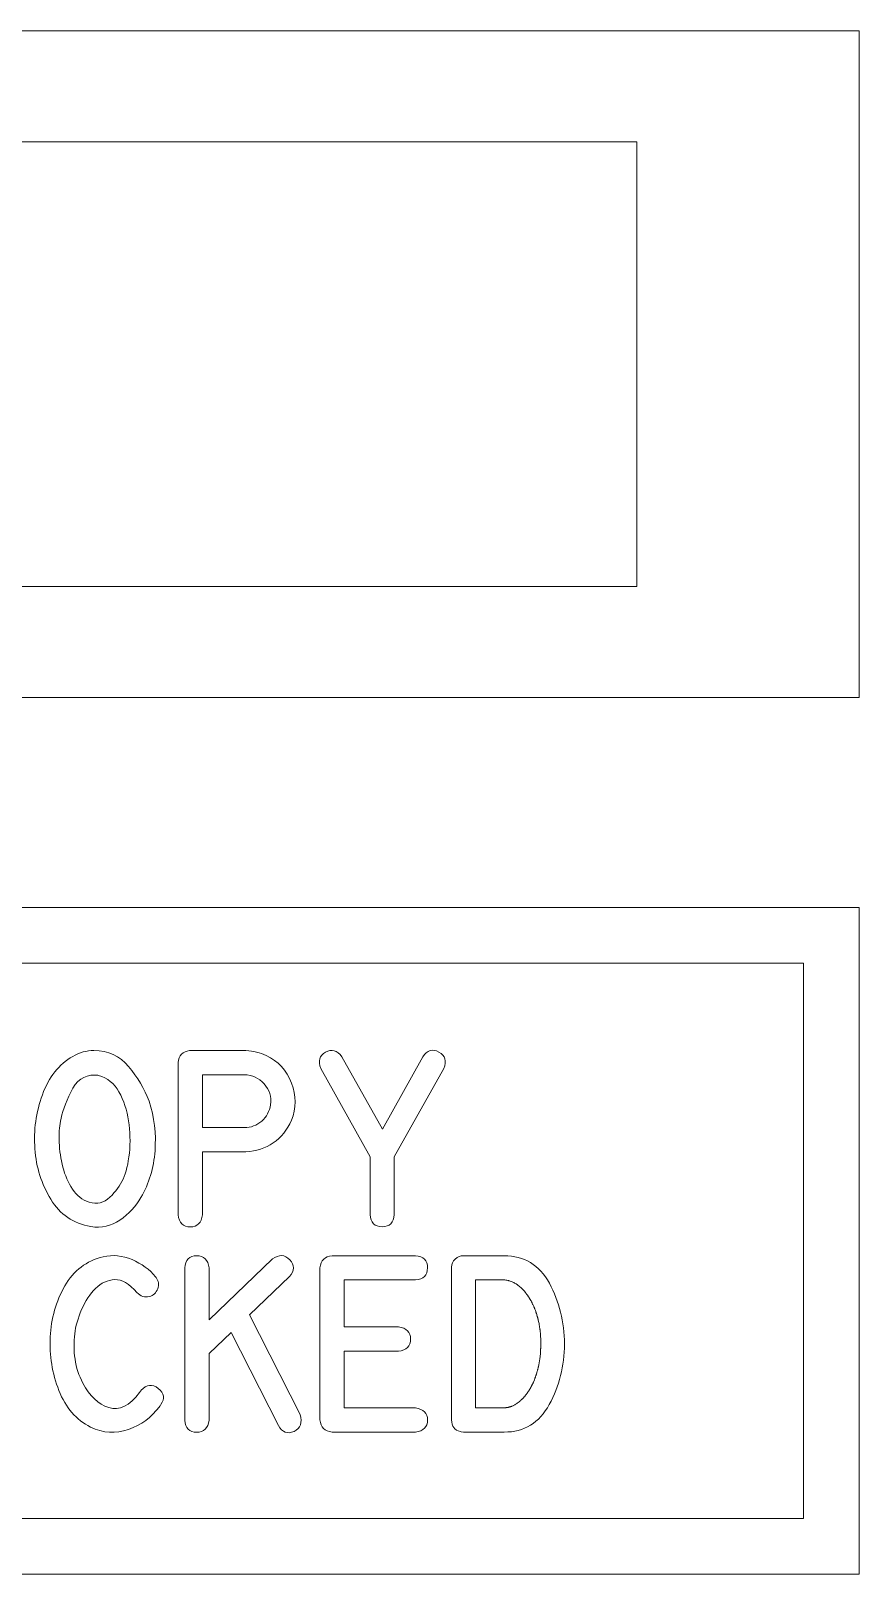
# Model space of a CAD drawing. Header units: millimetres. Extents: x -81 to 85, y -68 to 71.
# Drawn here: x 60.73 to 75.64, y -22.29 to 5.49 of the extents above; entities that cross this region are included whole.
import ezdxf

# ---------------------------------------------------------------- set-up
doc = ezdxf.new("R2010")
doc.units = ezdxf.units.MM
doc.header["$MEASUREMENT"] = 0
doc.layers.add('Layer 1', color=7, linetype='Continuous')

msp = doc.modelspace()

# ---------------------------------------------------------------- linework, layer by layer
at = {"layer": 'Layer 1', "color": 250, "lineweight": 18}
for points in [[(15.6446, -6.5097), (75.6446, -6.5097), (75.6446, 5.4903), (15.6446, 5.4903), (15.6446, -6.5097)], [(49.6446, -4.5098), (71.6444, -4.5098), (71.6444, 3.4902), (49.6446, 3.4902), (49.6446, -4.5098)], [(45.6446, -22.288), (75.6446, -22.288), (75.6446, -10.2882), (45.6446, -10.2882), (45.6446, -22.288)]]:
    msp.add_lwpolyline(points, close=True, dxfattribs=at)
at = {"layer": 'Layer 1', "color": 2, "lineweight": 9}
msp.add_open_spline([(46.6446, -21.2885), (46.6446, -21.2885), (74.6446, -21.2885), (74.6446, -21.2885), (74.6446, -21.2885), (74.6446, -21.2885), (74.6446, -11.2885), (74.6446, -11.2885), (74.6446, -11.2885), (74.6446, -11.2885), (46.6446, -11.2885), (46.6446, -11.2885), (46.6446, -11.2885), (46.6446, -11.2885), (46.6446, -21.2885), (46.6446, -21.2885), (46.6446, -21.2885), (46.6446, -21.2885), (46.6446, -21.2885), (46.6446, -21.2885)], degree=3, knots=[0, 0, 0, 0, 0.1666667, 0.1666667, 0.1666667, 0.1666667, 0.3333333, 0.3333333, 0.3333333, 0.3333333, 0.5, 0.5, 0.5, 0.5, 0.6666667, 0.6666667, 0.6666667, 0.6666667, 1, 1, 1, 1], dxfattribs=at)
at = {"layer": 'Layer 1', "color": 240, "lineweight": 9}
for points, knots in [([(62.8581, -13.7768), (62.9528, -14.0631), (62.9888, -14.36), (62.9655, -14.668), (62.9655, -14.668), (62.9422, -14.9759), (62.8575, -15.2569), (62.712, -15.5114), (62.712, -15.5114), (62.6199, -15.6697), (62.4945, -15.8041), (62.3352, -15.9147), (62.3352, -15.9147), (62.176, -16.0253), (62.0003, -16.0639), (61.8082, -16.0306), (61.8082, -16.0306), (61.4949, -15.9761), (61.2552, -15.8125), (61.0891, -15.5411), (61.0891, -15.5411), (60.9224, -15.2691), (60.8271, -14.9664), (60.8028, -14.633), (60.8028, -14.633), (60.7784, -14.2997), (60.8234, -13.9753), (60.9377, -13.6588), (60.9377, -13.6588), (61.052, -13.3424), (61.2341, -13.1127), (61.4843, -12.9688), (61.4843, -12.9688), (61.6061, -12.8984), (61.7341, -12.8635), (61.8669, -12.8635), (61.8669, -12.8635), (62.1215, -12.8635), (62.3289, -12.9593), (62.4903, -13.1508), (62.4903, -13.1508), (62.6517, -13.3429), (62.7739, -13.5514), (62.8581, -13.7768)], [0, 0, 0, 0, 0.0833333, 0.0833333, 0.0833333, 0.0833333, 0.1666667, 0.1666667, 0.1666667, 0.1666667, 0.25, 0.25, 0.25, 0.25, 0.3333333, 0.3333333, 0.3333333, 0.3333333, 0.4166667, 0.4166667, 0.4166667, 0.4166667, 0.5, 0.5, 0.5, 0.5, 0.5833333, 0.5833333, 0.5833333, 0.5833333, 0.6666667, 0.6666667, 0.6666667, 0.6666667, 0.75, 0.75, 0.75, 0.75, 0.8333333, 0.8333333, 0.8333333, 0.8333333, 1, 1, 1, 1]), ([(64.5741, -12.8635), (64.5741, -12.8635), (64.6037, -12.8635), (64.6037, -12.8635), (64.6037, -12.8635), (64.736, -12.873), (64.8577, -12.9027), (64.9694, -12.9535), (64.9694, -12.9535), (65.1832, -13.0535), (65.3345, -13.2186), (65.4234, -13.4482), (65.4234, -13.4482), (65.5123, -13.6774), (65.5113, -13.9012), (65.4208, -14.1192), (65.4208, -14.1192), (65.3472, -14.2917), (65.2387, -14.4272), (65.0948, -14.5246), (65.0948, -14.5246), (64.9514, -14.6224), (64.7874, -14.677), (64.6037, -14.6881), (64.6037, -14.6881), (64.6037, -14.6881), (64.5741, -14.6897), (64.5741, -14.6897), (64.5741, -14.6897), (64.5741, -14.6897), (63.8206, -14.6897), (63.8206, -14.6897), (63.8206, -14.6897), (63.8206, -14.6897), (63.8206, -15.82), (63.8206, -15.82), (63.8206, -15.82), (63.8021, -15.9655), (63.7285, -16.0385), (63.6004, -16.0385), (63.6004, -16.0385), (63.4724, -16.0385), (63.3994, -15.9655), (63.3819, -15.82), (63.3819, -15.82), (63.3819, -15.82), (63.3819, -13.0805), (63.3819, -13.0805), (63.3819, -13.0805), (63.3972, -12.9524), (63.4655, -12.8799), (63.5867, -12.8635), (63.5867, -12.8635), (63.5867, -12.8635), (63.6004, -12.8635), (63.6004, -12.8635), (63.6004, -12.8635), (63.6004, -12.8635), (64.5741, -12.8635), (64.5741, -12.8635)], [0, 0, 0, 0, 0.0625, 0.0625, 0.0625, 0.0625, 0.125, 0.125, 0.125, 0.125, 0.1875, 0.1875, 0.1875, 0.1875, 0.25, 0.25, 0.25, 0.25, 0.3125, 0.3125, 0.3125, 0.3125, 0.375, 0.375, 0.375, 0.375, 0.4375, 0.4375, 0.4375, 0.4375, 0.5, 0.5, 0.5, 0.5, 0.5625, 0.5625, 0.5625, 0.5625, 0.625, 0.625, 0.625, 0.625, 0.6875, 0.6875, 0.6875, 0.6875, 0.75, 0.75, 0.75, 0.75, 0.8125, 0.8125, 0.8125, 0.8125, 0.875, 0.875, 0.875, 0.875, 1, 1, 1, 1]), ([(67.7862, -12.9767), (67.8666, -12.8556), (67.964, -12.827), (68.0783, -12.89), (68.0783, -12.89), (68.1926, -12.9529), (68.2217, -13.0514), (68.1661, -13.1858), (68.1661, -13.1858), (68.1661, -13.1858), (67.2745, -14.778), (67.2745, -14.778), (67.2745, -14.778), (67.2745, -14.778), (67.2745, -15.8152), (67.2745, -15.8152), (67.2745, -15.8152), (67.2649, -15.9618), (67.193, -16.0353), (67.058, -16.0353), (67.058, -16.0353), (66.9231, -16.0353), (66.8511, -15.9618), (66.8421, -15.8152), (66.8421, -15.8152), (66.8421, -15.8152), (66.8421, -14.778), (66.8421, -14.778), (66.8421, -14.778), (66.8421, -14.778), (65.9521, -13.1858), (65.9521, -13.1858), (65.9521, -13.1858), (65.897, -13.0524), (65.9251, -12.9545), (66.0357, -12.8921), (66.0357, -12.8921), (66.1463, -12.8296), (66.2452, -12.8577), (66.332, -12.9767), (66.332, -12.9767), (66.332, -12.9767), (67.0591, -14.2758), (67.0591, -14.2758), (67.0591, -14.2758), (67.0591, -14.2758), (67.7862, -12.9767), (67.7862, -12.9767)], [0, 0, 0, 0, 0.0769231, 0.0769231, 0.0769231, 0.0769231, 0.1538462, 0.1538462, 0.1538462, 0.1538462, 0.2307692, 0.2307692, 0.2307692, 0.2307692, 0.3076923, 0.3076923, 0.3076923, 0.3076923, 0.3846154, 0.3846154, 0.3846154, 0.3846154, 0.4615385, 0.4615385, 0.4615385, 0.4615385, 0.5384615, 0.5384615, 0.5384615, 0.5384615, 0.6153846, 0.6153846, 0.6153846, 0.6153846, 0.6923077, 0.6923077, 0.6923077, 0.6923077, 0.7692308, 0.7692308, 0.7692308, 0.7692308, 0.8461538, 0.8461538, 0.8461538, 0.8461538, 1, 1, 1, 1]), ([(61.8796, -13.3038), (61.6897, -13.3038), (61.5457, -13.4059), (61.4478, -13.6107), (61.4478, -13.6107), (61.3499, -13.8155), (61.2886, -13.9901), (61.2626, -14.1346), (61.2626, -14.1346), (61.243, -14.2404), (61.2356, -14.3679), (61.2409, -14.5177), (61.2409, -14.5177), (61.2462, -14.6674), (61.2679, -14.8156), (61.306, -14.9616), (61.306, -14.9616), (61.3441, -15.1082), (61.4018, -15.24), (61.478, -15.3569), (61.478, -15.3569), (61.5547, -15.4744), (61.6547, -15.5522), (61.7786, -15.5903), (61.7786, -15.5903), (61.9236, -15.6358), (62.0484, -15.6072), (62.1532, -15.5046), (62.1532, -15.5046), (62.258, -15.4014), (62.3374, -15.2924), (62.3913, -15.1765), (62.3913, -15.1765), (62.4458, -15.0574), (62.4834, -14.9018), (62.5035, -14.7082), (62.5035, -14.7082), (62.5236, -14.515), (62.5189, -14.3219), (62.4898, -14.1293), (62.4898, -14.1293), (62.4601, -13.9366), (62.4025, -13.7631), (62.3167, -13.6086), (62.3167, -13.6086), (62.231, -13.454), (62.1088, -13.3556), (61.9511, -13.3133), (61.9511, -13.3133), (61.9304, -13.3069), (61.9066, -13.3038), (61.8796, -13.3038)], [0, 0, 0, 0, 0.0714286, 0.0714286, 0.0714286, 0.0714286, 0.1428571, 0.1428571, 0.1428571, 0.1428571, 0.2142857, 0.2142857, 0.2142857, 0.2142857, 0.2857143, 0.2857143, 0.2857143, 0.2857143, 0.3571429, 0.3571429, 0.3571429, 0.3571429, 0.4285714, 0.4285714, 0.4285714, 0.4285714, 0.5, 0.5, 0.5, 0.5, 0.5714286, 0.5714286, 0.5714286, 0.5714286, 0.6428571, 0.6428571, 0.6428571, 0.6428571, 0.7142857, 0.7142857, 0.7142857, 0.7142857, 0.7857143, 0.7857143, 0.7857143, 0.7857143, 0.8571429, 0.8571429, 0.8571429, 0.8571429, 1, 1, 1, 1]), ([(64.5741, -13.3006), (64.5741, -13.3006), (63.8206, -13.3006), (63.8206, -13.3006), (63.8206, -13.3006), (63.8206, -13.3006), (63.8206, -14.251), (63.8206, -14.251), (63.8206, -14.251), (63.8206, -14.251), (64.5741, -14.251), (64.5741, -14.251), (64.5741, -14.251), (64.6921, -14.251), (64.7958, -14.2118), (64.8863, -14.133), (64.8863, -14.133), (64.9768, -14.0547), (65.0297, -13.9562), (65.0456, -13.8388), (65.0456, -13.8388), (65.0641, -13.6959), (65.0255, -13.5705), (64.9308, -13.4625), (64.9308, -13.4625), (64.8355, -13.3546), (64.7165, -13.3006), (64.5741, -13.3006)], [0, 0, 0, 0, 0.125, 0.125, 0.125, 0.125, 0.25, 0.25, 0.25, 0.25, 0.375, 0.375, 0.375, 0.375, 0.5, 0.5, 0.5, 0.5, 0.625, 0.625, 0.625, 0.625, 0.75, 0.75, 0.75, 0.75, 1, 1, 1, 1]), ([(63.0713, -19.2351), (63.0713, -19.2351), (63.0576, -19.2558), (63.0576, -19.2558), (63.0576, -19.2558), (63.0544, -19.2595), (63.0518, -19.2632), (63.0497, -19.2664), (63.0497, -19.2664), (63.0481, -19.2695), (63.0459, -19.2727), (63.0438, -19.2759), (63.0438, -19.2759), (62.902, -19.4669), (62.7163, -19.6029), (62.4861, -19.6844), (62.4861, -19.6844), (62.2564, -19.7654), (62.0299, -19.7506), (61.8066, -19.64), (61.8066, -19.64), (61.5473, -19.5108), (61.3568, -19.2918), (61.2351, -18.9827), (61.2351, -18.9827), (61.114, -18.6737), (61.0616, -18.3525), (61.0785, -18.0191), (61.0785, -18.0191), (61.096, -17.6857), (61.1838, -17.3799), (61.342, -17.1005), (61.342, -17.1005), (61.5008, -16.8216), (61.731, -16.647), (62.0331, -16.5766), (62.0331, -16.5766), (62.2067, -16.5364), (62.3797, -16.5533), (62.5522, -16.6269), (62.5522, -16.6269), (62.7247, -16.701), (62.8666, -16.8047), (62.9772, -16.938), (62.9772, -16.938), (62.9782, -16.938), (62.9809, -16.9412), (62.9846, -16.9486), (62.9846, -16.9486), (63.0322, -17.0105), (63.0422, -17.0788), (63.0142, -17.1523), (63.0142, -17.1523), (62.9862, -17.2264), (62.9354, -17.2725), (62.8607, -17.2915), (62.8607, -17.2915), (62.7814, -17.3121), (62.7078, -17.2883), (62.6406, -17.2201), (62.6406, -17.2201), (62.502, -17.0587), (62.3686, -16.9814), (62.2406, -16.9872), (62.2406, -16.9872), (62.1125, -16.9936), (61.9977, -17.0465), (61.8966, -17.1455), (61.8966, -17.1455), (61.795, -17.2449), (61.7109, -17.3719), (61.6437, -17.527), (61.6437, -17.527), (61.5765, -17.682), (61.5352, -17.827), (61.5198, -17.9625), (61.5198, -17.9625), (61.5013, -18.1133), (61.5029, -18.2652), (61.5251, -18.4176), (61.5251, -18.4176), (61.5473, -18.57), (61.5939, -18.7134), (61.6654, -18.8478), (61.6654, -18.8478), (61.7897, -19.0833), (61.9458, -19.2309), (62.1342, -19.2902), (62.1342, -19.2902), (62.3231, -19.35), (62.5073, -19.2595), (62.6872, -19.0198), (62.6872, -19.0198), (62.6956, -19.0097), (62.7052, -18.996), (62.7168, -18.9796), (62.7168, -18.9796), (62.8136, -18.8721), (62.9163, -18.861), (63.0243, -18.9462), (63.0243, -18.9462), (63.1322, -19.0314), (63.1481, -19.1277), (63.0713, -19.2351)], [0, 0, 0, 0, 0.037037, 0.037037, 0.037037, 0.037037, 0.0740741, 0.0740741, 0.0740741, 0.0740741, 0.1111111, 0.1111111, 0.1111111, 0.1111111, 0.1481481, 0.1481481, 0.1481481, 0.1481481, 0.1851852, 0.1851852, 0.1851852, 0.1851852, 0.2222222, 0.2222222, 0.2222222, 0.2222222, 0.2592593, 0.2592593, 0.2592593, 0.2592593, 0.2962963, 0.2962963, 0.2962963, 0.2962963, 0.3333333, 0.3333333, 0.3333333, 0.3333333, 0.3703704, 0.3703704, 0.3703704, 0.3703704, 0.4074074, 0.4074074, 0.4074074, 0.4074074, 0.4444444, 0.4444444, 0.4444444, 0.4444444, 0.4814815, 0.4814815, 0.4814815, 0.4814815, 0.5185185, 0.5185185, 0.5185185, 0.5185185, 0.5555556, 0.5555556, 0.5555556, 0.5555556, 0.5925926, 0.5925926, 0.5925926, 0.5925926, 0.6296296, 0.6296296, 0.6296296, 0.6296296, 0.6666667, 0.6666667, 0.6666667, 0.6666667, 0.7037037, 0.7037037, 0.7037037, 0.7037037, 0.7407407, 0.7407407, 0.7407407, 0.7407407, 0.7777778, 0.7777778, 0.7777778, 0.7777778, 0.8148148, 0.8148148, 0.8148148, 0.8148148, 0.8518519, 0.8518519, 0.8518519, 0.8518519, 0.8888889, 0.8888889, 0.8888889, 0.8888889, 0.9259259, 0.9259259, 0.9259259, 0.9259259, 1, 1, 1, 1]), ([(65.0795, -16.6152), (65.197, -16.5295), (65.3018, -16.5348), (65.3923, -16.6301), (65.3923, -16.6301), (65.4833, -16.7258), (65.4806, -16.8264), (65.3849, -16.9317), (65.3849, -16.9317), (65.3849, -16.9317), (64.6668, -17.6217), (64.6668, -17.6217), (64.6668, -17.6217), (64.6668, -17.6217), (65.5769, -19.4166), (65.5769, -19.4166), (65.5769, -19.4166), (65.6203, -19.5627), (65.5844, -19.6627), (65.4685, -19.7177), (65.4685, -19.7177), (65.3526, -19.7722), (65.2584, -19.7379), (65.1864, -19.6135), (65.1864, -19.6135), (65.1864, -19.6135), (64.3366, -17.9376), (64.3366, -17.9376), (64.3366, -17.9376), (64.3366, -17.9376), (63.9413, -18.3192), (63.9413, -18.3192), (63.9413, -18.3192), (63.9413, -18.3192), (63.9413, -19.5177), (63.9413, -19.5177), (63.9413, -19.5177), (63.9185, -19.6632), (63.8429, -19.7352), (63.7138, -19.7336), (63.7138, -19.7336), (63.5841, -19.732), (63.5148, -19.6601), (63.5042, -19.5177), (63.5042, -19.5177), (63.5042, -19.5177), (63.5042, -16.7766), (63.5042, -16.7766), (63.5042, -16.7766), (63.5148, -16.6332), (63.5841, -16.5597), (63.7138, -16.557), (63.7138, -16.557), (63.8429, -16.5549), (63.9185, -16.6279), (63.9413, -16.7766), (63.9413, -16.7766), (63.9413, -16.7766), (63.9413, -17.7117), (63.9413, -17.7117), (63.9413, -17.7117), (63.9413, -17.7117), (65.0795, -16.6152), (65.0795, -16.6152)], [0, 0, 0, 0, 0.0588235, 0.0588235, 0.0588235, 0.0588235, 0.1176471, 0.1176471, 0.1176471, 0.1176471, 0.1764706, 0.1764706, 0.1764706, 0.1764706, 0.2352941, 0.2352941, 0.2352941, 0.2352941, 0.2941176, 0.2941176, 0.2941176, 0.2941176, 0.3529412, 0.3529412, 0.3529412, 0.3529412, 0.4117647, 0.4117647, 0.4117647, 0.4117647, 0.4705882, 0.4705882, 0.4705882, 0.4705882, 0.5294118, 0.5294118, 0.5294118, 0.5294118, 0.5882353, 0.5882353, 0.5882353, 0.5882353, 0.6470588, 0.6470588, 0.6470588, 0.6470588, 0.7058824, 0.7058824, 0.7058824, 0.7058824, 0.7647059, 0.7647059, 0.7647059, 0.7647059, 0.8235294, 0.8235294, 0.8235294, 0.8235294, 0.8823529, 0.8823529, 0.8823529, 0.8823529, 1, 1, 1, 1]), ([(67.6545, -16.9888), (67.6545, -16.9888), (66.3691, -16.9888), (66.3691, -16.9888), (66.3691, -16.9888), (66.3691, -16.9888), (66.3691, -17.8371), (66.3691, -17.8371), (66.3691, -17.8371), (66.3691, -17.8371), (67.3491, -17.8371), (67.3491, -17.8371), (67.3491, -17.8371), (67.4957, -17.8588), (67.5687, -17.9323), (67.5682, -18.0577), (67.5682, -18.0577), (67.5677, -18.1837), (67.4946, -18.2567), (67.3491, -18.2773), (67.3491, -18.2773), (67.3491, -18.2773), (66.3691, -18.2773), (66.3691, -18.2773), (66.3691, -18.2773), (66.3691, -18.2773), (66.3691, -19.296), (66.3691, -19.296), (66.3691, -19.296), (66.3691, -19.296), (67.6545, -19.296), (67.6545, -19.296), (67.6545, -19.296), (67.8, -19.3177), (67.873, -19.3902), (67.873, -19.5145), (67.873, -19.5145), (67.873, -19.6384), (67.8, -19.7109), (67.6545, -19.7315), (67.6545, -19.7315), (67.6545, -19.7315), (66.1537, -19.7315), (66.1537, -19.7315), (66.1537, -19.7315), (66.0246, -19.7151), (65.9511, -19.6415), (65.9336, -19.5114), (65.9336, -19.5114), (65.9336, -19.5114), (65.9336, -16.7735), (65.9336, -16.7735), (65.9336, -16.7735), (65.9532, -16.6369), (66.0267, -16.565), (66.1537, -16.5565), (66.1537, -16.5565), (66.1537, -16.5565), (67.6545, -16.5565), (67.6545, -16.5565), (67.6545, -16.5565), (67.8, -16.5676), (67.873, -16.6406), (67.8725, -16.7745), (67.8725, -16.7745), (67.8719, -16.9084), (67.7989, -16.9798), (67.6545, -16.9888)], [0, 0, 0, 0, 0.0555556, 0.0555556, 0.0555556, 0.0555556, 0.1111111, 0.1111111, 0.1111111, 0.1111111, 0.1666667, 0.1666667, 0.1666667, 0.1666667, 0.2222222, 0.2222222, 0.2222222, 0.2222222, 0.2777778, 0.2777778, 0.2777778, 0.2777778, 0.3333333, 0.3333333, 0.3333333, 0.3333333, 0.3888889, 0.3888889, 0.3888889, 0.3888889, 0.4444444, 0.4444444, 0.4444444, 0.4444444, 0.5, 0.5, 0.5, 0.5, 0.5555556, 0.5555556, 0.5555556, 0.5555556, 0.6111111, 0.6111111, 0.6111111, 0.6111111, 0.6666667, 0.6666667, 0.6666667, 0.6666667, 0.7222222, 0.7222222, 0.7222222, 0.7222222, 0.7777778, 0.7777778, 0.7777778, 0.7777778, 0.8333333, 0.8333333, 0.8333333, 0.8333333, 0.8888889, 0.8888889, 0.8888889, 0.8888889, 1, 1, 1, 1]), ([(68.5207, -16.5565), (68.5207, -16.5565), (69.2509, -16.5565), (69.2509, -16.5565), (69.2509, -16.5565), (69.6139, -16.5565), (69.8854, -16.7216), (70.0664, -17.0523), (70.0664, -17.0523), (70.2473, -17.3831), (70.3378, -17.7471), (70.3378, -18.144), (70.3378, -18.144), (70.3378, -18.5409), (70.2468, -18.9044), (70.0658, -19.2351), (70.0658, -19.2351), (69.8843, -19.5659), (69.6129, -19.7315), (69.2509, -19.7315), (69.2509, -19.7315), (69.2509, -19.7315), (68.5207, -19.7315), (68.5207, -19.7315), (68.5207, -19.7315), (68.5207, -19.7315), (68.5238, -19.7315), (68.5238, -19.7315), (68.5238, -19.7315), (68.5238, -19.7315), (68.5207, -19.7315), (68.5207, -19.7315), (68.5207, -19.7315), (68.4868, -19.7262), (68.4683, -19.723), (68.4651, -19.722), (68.4651, -19.722), (68.3577, -19.6966), (68.3042, -19.6262), (68.3053, -19.5114), (68.3053, -19.5114), (68.3053, -19.5114), (68.3037, -19.5114), (68.3037, -19.5114), (68.3037, -19.5114), (68.3037, -19.5114), (68.3053, -16.7735), (68.3053, -16.7735), (68.3053, -16.7735), (68.3042, -16.7703), (68.3037, -16.766), (68.3037, -16.7613), (68.3037, -16.7613), (68.3069, -16.7041), (68.3291, -16.656), (68.3709, -16.6163), (68.3709, -16.6163), (68.4132, -16.5766), (68.4635, -16.5565), (68.5222, -16.5565), (68.5222, -16.5565), (68.5222, -16.5565), (68.5207, -16.5565), (68.5207, -16.5565)], [0, 0, 0, 0, 0.0588235, 0.0588235, 0.0588235, 0.0588235, 0.1176471, 0.1176471, 0.1176471, 0.1176471, 0.1764706, 0.1764706, 0.1764706, 0.1764706, 0.2352941, 0.2352941, 0.2352941, 0.2352941, 0.2941176, 0.2941176, 0.2941176, 0.2941176, 0.3529412, 0.3529412, 0.3529412, 0.3529412, 0.4117647, 0.4117647, 0.4117647, 0.4117647, 0.4705882, 0.4705882, 0.4705882, 0.4705882, 0.5294118, 0.5294118, 0.5294118, 0.5294118, 0.5882353, 0.5882353, 0.5882353, 0.5882353, 0.6470588, 0.6470588, 0.6470588, 0.6470588, 0.7058824, 0.7058824, 0.7058824, 0.7058824, 0.7647059, 0.7647059, 0.7647059, 0.7647059, 0.8235294, 0.8235294, 0.8235294, 0.8235294, 0.8823529, 0.8823529, 0.8823529, 0.8823529, 1, 1, 1, 1]), ([(69.2509, -19.2944), (69.253, -19.2944), (69.2551, -19.2944), (69.2573, -19.2944), (69.2573, -19.2944), (69.2594, -19.2944), (69.262, -19.2944), (69.2647, -19.2944), (69.2647, -19.2944), (69.2668, -19.2944), (69.2689, -19.2939), (69.2705, -19.2933), (69.2705, -19.2933), (69.2721, -19.2928), (69.2742, -19.2928), (69.2774, -19.2928), (69.2774, -19.2928), (69.2795, -19.2928), (69.2816, -19.2923), (69.2842, -19.2918), (69.2842, -19.2918), (69.2869, -19.2912), (69.2895, -19.2912), (69.2927, -19.2912), (69.2927, -19.2912), (69.2948, -19.2912), (69.2969, -19.2907), (69.2991, -19.2907), (69.2991, -19.2907), (69.3012, -19.2902), (69.3038, -19.2896), (69.307, -19.2896), (69.307, -19.2896), (69.3086, -19.2896), (69.3107, -19.2896), (69.3128, -19.2891), (69.3128, -19.2891), (69.3149, -19.2886), (69.3176, -19.2881), (69.3208, -19.2881), (69.3208, -19.2881), (69.325, -19.2859), (69.3292, -19.2849), (69.3329, -19.2849), (69.3329, -19.2849), (69.335, -19.2849), (69.3372, -19.2844), (69.3393, -19.2828), (69.3393, -19.2828), (69.3414, -19.2812), (69.344, -19.2796), (69.3472, -19.2791), (69.3472, -19.2791), (69.3493, -19.2791), (69.3515, -19.2785), (69.3541, -19.278), (69.3541, -19.278), (69.3567, -19.2775), (69.3594, -19.2769), (69.3626, -19.2759), (69.3626, -19.2759), (69.3647, -19.2759), (69.3668, -19.2754), (69.3689, -19.2743), (69.3689, -19.2743), (69.371, -19.2732), (69.3731, -19.2722), (69.3763, -19.2711), (69.3763, -19.2711), (69.3827, -19.269), (69.3874, -19.2669), (69.3906, -19.2648), (69.3906, -19.2648), (69.4091, -19.2584), (69.4144, -19.2568), (69.406, -19.2584), (69.406, -19.2584), (69.4081, -19.2584), (69.4102, -19.2579), (69.4123, -19.2563), (69.4123, -19.2563), (69.4144, -19.2547), (69.4171, -19.2537), (69.4197, -19.2526), (69.4197, -19.2526), (69.4292, -19.2463), (69.4335, -19.2436), (69.4324, -19.2447), (69.4324, -19.2447), (69.4425, -19.2394), (69.4478, -19.2367), (69.4478, -19.2367), (69.4478, -19.2367), (69.4499, -19.2357), (69.452, -19.2346), (69.4541, -19.233), (69.4541, -19.233), (69.4562, -19.2314), (69.4589, -19.2298), (69.462, -19.2277), (69.462, -19.2277), (69.471, -19.2214), (69.4758, -19.2182), (69.4758, -19.2182), (69.4758, -19.2182), (69.4779, -19.2171), (69.48, -19.2161), (69.4827, -19.2145), (69.4827, -19.2145), (69.4853, -19.2129), (69.488, -19.2113), (69.4912, -19.2092), (69.4912, -19.2092), (69.4933, -19.2082), (69.4954, -19.2066), (69.4975, -19.2044), (69.4975, -19.2044), (69.4996, -19.2023), (69.5023, -19.2002), (69.5054, -19.1981), (69.5054, -19.1981), (69.507, -19.197), (69.5091, -19.196), (69.5113, -19.1944), (69.5113, -19.1944), (69.5134, -19.1928), (69.516, -19.1907), (69.5192, -19.1891), (69.5192, -19.1891), (69.5213, -19.187), (69.5266, -19.1828), (69.5345, -19.1764), (69.5345, -19.1764), (69.543, -19.1679), (69.5472, -19.1642), (69.5472, -19.1642), (69.5472, -19.1642), (69.5494, -19.1621), (69.5509, -19.16), (69.5531, -19.1579), (69.5531, -19.1579), (69.5552, -19.1558), (69.5578, -19.1531), (69.561, -19.1499), (69.561, -19.1499), (69.5631, -19.1478), (69.5652, -19.1462), (69.5674, -19.1441), (69.5674, -19.1441), (69.5695, -19.142), (69.5716, -19.1394), (69.5748, -19.1362), (69.5748, -19.1362), (69.5779, -19.1341), (69.5827, -19.1298), (69.589, -19.124), (69.589, -19.124), (69.5912, -19.1219), (69.5933, -19.1198), (69.5949, -19.1177), (69.5949, -19.1177), (69.597, -19.1155), (69.5996, -19.1129), (69.6028, -19.1097), (69.6028, -19.1097), (69.6049, -19.1076), (69.607, -19.1055), (69.6092, -19.1028), (69.6092, -19.1028), (69.6113, -19.1002), (69.6139, -19.0976), (69.6166, -19.0944), (69.6166, -19.0944), (69.6293, -19.078), (69.6335, -19.0727), (69.6293, -19.079), (69.6293, -19.079), (69.6367, -19.0716), (69.6409, -19.0658), (69.643, -19.0616), (69.643, -19.0616), (69.6525, -19.0494), (69.6568, -19.0436), (69.6557, -19.0446), (69.6557, -19.0446), (69.6578, -19.0415), (69.66, -19.0388), (69.6615, -19.0362), (69.6615, -19.0362), (69.6637, -19.0335), (69.6663, -19.0309), (69.6695, -19.0277), (69.6695, -19.0277), (69.6716, -19.0245), (69.6732, -19.0214), (69.6748, -19.0182), (69.6748, -19.0182), (69.6764, -19.015), (69.679, -19.0124), (69.6817, -19.0092), (69.6817, -19.0092), (69.6827, -19.006), (69.6848, -19.0028), (69.6875, -18.9991), (69.6875, -18.9991), (69.6901, -18.9954), (69.6922, -18.9923), (69.6944, -18.9891), (69.6944, -18.9891), (69.7007, -18.9806), (69.7044, -18.9743), (69.7065, -18.97), (69.7065, -18.97), (69.7086, -18.9674), (69.7108, -18.9637), (69.7123, -18.96), (69.7123, -18.96), (69.7139, -18.9568), (69.716, -18.9531), (69.7192, -18.9499), (69.7192, -18.9499), (69.7213, -18.9473), (69.7229, -18.9436), (69.7245, -18.9399), (69.7245, -18.9399), (69.7261, -18.9367), (69.7282, -18.933), (69.7314, -18.9298), (69.7314, -18.9298), (69.7335, -18.925), (69.7367, -18.9182), (69.7409, -18.9097), (69.7409, -18.9097), (69.743, -18.9065), (69.7446, -18.9034), (69.7462, -18.8991), (69.7462, -18.8991), (69.7478, -18.8949), (69.7499, -18.8907), (69.7531, -18.8864), (69.7531, -18.8864), (69.7552, -18.8832), (69.7573, -18.8801), (69.7589, -18.8764), (69.7589, -18.8764), (69.76, -18.8727), (69.7626, -18.869), (69.7658, -18.8647), (69.7658, -18.8647), (69.7668, -18.8615), (69.7679, -18.8584), (69.7695, -18.8541), (69.7695, -18.8541), (69.7711, -18.8499), (69.7727, -18.8457), (69.7748, -18.8414), (69.7748, -18.8414), (69.778, -18.8367), (69.7817, -18.8287), (69.7859, -18.8182), (69.7859, -18.8182), (69.796, -18.7928), (69.7997, -18.7843), (69.7965, -18.7938), (69.7965, -18.7938), (69.7975, -18.7906), (69.7991, -18.7864), (69.8007, -18.7822), (69.8007, -18.7822), (69.8023, -18.7774), (69.8039, -18.7726), (69.806, -18.7689), (69.806, -18.7689), (69.8071, -18.7647), (69.8081, -18.7605), (69.8097, -18.7562), (69.8097, -18.7562), (69.8113, -18.752), (69.8134, -18.7478), (69.815, -18.7425), (69.815, -18.7425), (69.8182, -18.733), (69.8208, -18.725), (69.8229, -18.7176), (69.8229, -18.7176), (69.824, -18.7134), (69.8251, -18.7091), (69.8266, -18.7049), (69.8266, -18.7049), (69.8282, -18.7012), (69.8303, -18.6964), (69.8325, -18.6912), (69.8325, -18.6912), (69.8282, -18.7017), (69.8309, -18.6927), (69.8399, -18.6647), (69.8399, -18.6647), (69.842, -18.6599), (69.8452, -18.6509), (69.8494, -18.6388), (69.8494, -18.6388), (69.8494, -18.6345), (69.8499, -18.6298), (69.8515, -18.6255), (69.8515, -18.6255), (69.8531, -18.6208), (69.8547, -18.616), (69.8557, -18.6107), (69.8557, -18.6107), (69.8568, -18.6065), (69.8579, -18.6023), (69.8589, -18.5975), (69.8589, -18.5975), (69.8595, -18.5927), (69.861, -18.588), (69.8632, -18.5827), (69.8632, -18.5827), (69.8632, -18.5795), (69.8642, -18.5758), (69.8658, -18.571), (69.8658, -18.571), (69.8674, -18.5663), (69.8684, -18.5615), (69.8695, -18.5562), (69.8695, -18.5562), (69.8706, -18.5493), (69.8722, -18.5393), (69.8743, -18.5271), (69.8743, -18.5271), (69.8743, -18.5229), (69.8748, -18.5186), (69.8764, -18.5139), (69.8764, -18.5139), (69.878, -18.5091), (69.8796, -18.5044), (69.8801, -18.4991), (69.8801, -18.4991), (69.8801, -18.4948), (69.8806, -18.4906), (69.8817, -18.4858), (69.8817, -18.4858), (69.8827, -18.4811), (69.8838, -18.4763), (69.8849, -18.471), (69.8849, -18.471), (69.8859, -18.4636), (69.8875, -18.4541), (69.8896, -18.4414), (69.8896, -18.4414), (69.8896, -18.4377), (69.8907, -18.4329), (69.8923, -18.4276), (69.8923, -18.4276), (69.8933, -18.4223), (69.8949, -18.4176), (69.896, -18.4123), (69.896, -18.4123), (69.896, -18.4049), (69.897, -18.3954), (69.8991, -18.3827), (69.8991, -18.3827), (69.8991, -18.3784), (69.8991, -18.3742), (69.8997, -18.3694), (69.8997, -18.3694), (69.9002, -18.3647), (69.9013, -18.3594), (69.9023, -18.3535), (69.9023, -18.3535), (69.9039, -18.3408), (69.905, -18.3313), (69.905, -18.3239), (69.905, -18.3239), (69.906, -18.3165), (69.9065, -18.307), (69.9065, -18.2943), (69.9065, -18.2943), (69.9076, -18.2869), (69.9081, -18.2768), (69.9081, -18.2636), (69.9081, -18.2636), (69.9092, -18.2562), (69.9097, -18.2461), (69.9097, -18.234), (69.9097, -18.234), (69.9097, -18.2287), (69.9103, -18.2239), (69.9108, -18.2191), (69.9108, -18.2191), (69.9113, -18.2144), (69.9118, -18.2091), (69.9129, -18.2027), (69.9129, -18.2027), (69.9129, -18.1985), (69.9134, -18.1943), (69.914, -18.1895), (69.914, -18.1895), (69.914, -18.1853), (69.9145, -18.1795), (69.9145, -18.1736), (69.9145, -18.1736), (69.9145, -18.1694), (69.9145, -18.1646), (69.9145, -18.1593), (69.9145, -18.1593), (69.9145, -18.1546), (69.9145, -18.1493), (69.9145, -18.144), (69.9145, -18.144), (69.9145, -18.1387), (69.9145, -18.1339), (69.9145, -18.1292), (69.9145, -18.1292), (69.9145, -18.1244), (69.9145, -18.1197), (69.9145, -18.1144), (69.9145, -18.1144), (69.9145, -18.1096), (69.914, -18.1043), (69.914, -18.1001), (69.914, -18.1001), (69.9134, -18.0953), (69.9129, -18.0895), (69.9129, -18.0837), (69.9129, -18.0837), (69.9129, -18.0794), (69.9129, -18.0747), (69.9129, -18.0694), (69.9129, -18.0694), (69.9129, -18.0646), (69.9129, -18.0593), (69.9129, -18.054), (69.9129, -18.054), (69.9129, -18.0477), (69.9118, -18.0376), (69.9097, -18.0228), (69.9097, -18.0228), (69.9097, -18.0106), (69.9092, -18.0011), (69.9081, -17.9953), (69.9081, -17.9953), (69.9081, -17.9879), (69.9071, -17.9773), (69.905, -17.9625), (69.905, -17.9625), (69.905, -17.9503), (69.9044, -17.9408), (69.9034, -17.9344), (69.9034, -17.9344), (69.9034, -17.9276), (69.9028, -17.9175), (69.9007, -17.9053), (69.9007, -17.9053), (69.8997, -17.9011), (69.8986, -17.8963), (69.8981, -17.8911), (69.8981, -17.8911), (69.8976, -17.8863), (69.8976, -17.881), (69.8976, -17.8757), (69.8976, -17.8757), (69.8954, -17.8635), (69.8933, -17.8535), (69.8912, -17.8461), (69.8912, -17.8461), (69.8901, -17.8424), (69.8891, -17.8376), (69.888, -17.8334), (69.888, -17.8334), (69.887, -17.8286), (69.8864, -17.8239), (69.8864, -17.8186), (69.8864, -17.8186), (69.8854, -17.8112), (69.8838, -17.8016), (69.8817, -17.7889), (69.8817, -17.7889), (69.8806, -17.7815), (69.8796, -17.772), (69.8774, -17.7593), (69.8774, -17.7593), (69.8732, -17.7471), (69.8706, -17.7376), (69.8695, -17.7318), (69.8695, -17.7318), (69.8674, -17.7191), (69.8658, -17.7106), (69.8647, -17.7053), (69.8647, -17.7053), (69.8626, -17.7011), (69.861, -17.6969), (69.86, -17.6921), (69.86, -17.6921), (69.8589, -17.6873), (69.8584, -17.6826), (69.8573, -17.6773), (69.8573, -17.6773), (69.8563, -17.673), (69.8547, -17.6688), (69.8526, -17.664), (69.8526, -17.664), (69.8505, -17.6593), (69.8494, -17.6545), (69.8494, -17.6492), (69.8494, -17.6492), (69.8399, -17.6217), (69.8372, -17.6127), (69.8415, -17.6233), (69.8415, -17.6233), (69.8393, -17.6159), (69.8372, -17.6069), (69.8341, -17.5968), (69.8341, -17.5968), (69.8319, -17.5937), (69.8298, -17.59), (69.8282, -17.5852), (69.8282, -17.5852), (69.8266, -17.5804), (69.8256, -17.5762), (69.8245, -17.572), (69.8245, -17.572), (69.8235, -17.5688), (69.8203, -17.5598), (69.815, -17.5455), (69.815, -17.5455), (69.8113, -17.5355), (69.8081, -17.527), (69.806, -17.5206), (69.806, -17.5206), (69.8039, -17.5175), (69.8023, -17.5138), (69.8007, -17.509), (69.8007, -17.509), (69.7991, -17.5042), (69.7975, -17.5), (69.7965, -17.4958), (69.7965, -17.4958), (69.7944, -17.4931), (69.7922, -17.4894), (69.7907, -17.4852), (69.7907, -17.4852), (69.7885, -17.481), (69.787, -17.4767), (69.7859, -17.4725), (69.7859, -17.4725), (69.7817, -17.4624), (69.778, -17.4545), (69.7748, -17.4492), (69.7748, -17.4492), (69.7706, -17.4391), (69.7679, -17.4317), (69.7658, -17.4275), (69.7658, -17.4275), (69.7616, -17.4175), (69.7579, -17.4095), (69.7547, -17.4048), (69.7547, -17.4048), (69.7526, -17.4016), (69.7504, -17.3979), (69.7489, -17.3942), (69.7489, -17.3942), (69.7467, -17.391), (69.7452, -17.3873), (69.7441, -17.3841), (69.7441, -17.3841), (69.7377, -17.3741), (69.7335, -17.3667), (69.7314, -17.3624), (69.7314, -17.3624), (69.7224, -17.3481), (69.7182, -17.3413), (69.7192, -17.3423), (69.7192, -17.3423), (69.716, -17.3391), (69.7139, -17.336), (69.7123, -17.3323), (69.7123, -17.3323), (69.7108, -17.3286), (69.7086, -17.3254), (69.7065, -17.3222), (69.7065, -17.3222), (69.7044, -17.318), (69.7007, -17.3121), (69.6944, -17.3037), (69.6944, -17.3037), (69.6922, -17.3005), (69.6901, -17.2973), (69.688, -17.2947), (69.688, -17.2947), (69.6859, -17.2915), (69.6843, -17.2883), (69.6832, -17.2852), (69.6832, -17.2852), (69.6785, -17.2756), (69.6695, -17.264), (69.6573, -17.2497), (69.6573, -17.2497), (69.6552, -17.2476), (69.6467, -17.2359), (69.6324, -17.2153), (69.6324, -17.2153), (69.6197, -17.201), (69.6107, -17.1904), (69.6044, -17.1841), (69.6044, -17.1841), (69.598, -17.1772), (69.589, -17.1672), (69.5763, -17.155), (69.5763, -17.155), (69.5684, -17.1455), (69.5594, -17.137), (69.5499, -17.1285), (69.5499, -17.1285), (69.543, -17.1232), (69.533, -17.1158), (69.5208, -17.1052), (69.5208, -17.1052), (69.5102, -17.0968), (69.5007, -17.0894), (69.4912, -17.082), (69.4912, -17.082), (69.4673, -17.0666), (69.4578, -17.0597), (69.462, -17.0619), (69.462, -17.0619), (69.4409, -17.0497), (69.4319, -17.0439), (69.434, -17.0449), (69.434, -17.0449), (69.434, -17.0449), (69.4245, -17.0402), (69.406, -17.0306), (69.406, -17.0306), (69.4017, -17.029), (69.3922, -17.0253), (69.3763, -17.02), (69.3763, -17.02), (69.3631, -17.0148), (69.353, -17.0111), (69.3472, -17.0089), (69.3472, -17.0089), (69.3419, -17.0084), (69.3372, -17.0068), (69.3329, -17.0052), (69.3329, -17.0052), (69.3292, -17.0036), (69.325, -17.0021), (69.3208, -16.9999), (69.3208, -16.9999), (69.3022, -16.9968), (69.2927, -16.9952), (69.2927, -16.9952), (69.2927, -16.9952), (69.2864, -16.9941), (69.2774, -16.9936), (69.2647, -16.9936), (69.2647, -16.9936), (69.262, -16.9936), (69.2594, -16.9936), (69.2573, -16.9936), (69.2573, -16.9936), (69.2551, -16.9936), (69.253, -16.9936), (69.2509, -16.9936), (69.2509, -16.9936), (69.2509, -16.9936), (68.7392, -16.9936), (68.7392, -16.9936), (68.7392, -16.9936), (68.7392, -16.9936), (68.7392, -19.2944), (68.7392, -19.2944), (68.7392, -19.2944), (68.7392, -19.2944), (68.7392, -19.2944), (68.7392, -19.2944), (68.7392, -19.2944), (68.7392, -19.2944), (69.2509, -19.2944), (69.2509, -19.2944)], [0, 0, 0, 0, 0.005848, 0.005848, 0.005848, 0.005848, 0.0116959, 0.0116959, 0.0116959, 0.0116959, 0.0175439, 0.0175439, 0.0175439, 0.0175439, 0.0233918, 0.0233918, 0.0233918, 0.0233918, 0.0292398, 0.0292398, 0.0292398, 0.0292398, 0.0350877, 0.0350877, 0.0350877, 0.0350877, 0.0409357, 0.0409357, 0.0409357, 0.0409357, 0.0467836, 0.0467836, 0.0467836, 0.0467836, 0.0526316, 0.0526316, 0.0526316, 0.0526316, 0.0584795, 0.0584795, 0.0584795, 0.0584795, 0.0643275, 0.0643275, 0.0643275, 0.0643275, 0.0701754, 0.0701754, 0.0701754, 0.0701754, 0.0760234, 0.0760234, 0.0760234, 0.0760234, 0.0818713, 0.0818713, 0.0818713, 0.0818713, 0.0877193, 0.0877193, 0.0877193, 0.0877193, 0.0935673, 0.0935673, 0.0935673, 0.0935673, 0.0994152, 0.0994152, 0.0994152, 0.0994152, 0.1052632, 0.1052632, 0.1052632, 0.1052632, 0.1111111, 0.1111111, 0.1111111, 0.1111111, 0.1169591, 0.1169591, 0.1169591, 0.1169591, 0.122807, 0.122807, 0.122807, 0.122807, 0.128655, 0.128655, 0.128655, 0.128655, 0.1345029, 0.1345029, 0.1345029, 0.1345029, 0.1403509, 0.1403509, 0.1403509, 0.1403509, 0.1461988, 0.1461988, 0.1461988, 0.1461988, 0.1520468, 0.1520468, 0.1520468, 0.1520468, 0.1578947, 0.1578947, 0.1578947, 0.1578947, 0.1637427, 0.1637427, 0.1637427, 0.1637427, 0.1695906, 0.1695906, 0.1695906, 0.1695906, 0.1754386, 0.1754386, 0.1754386, 0.1754386, 0.1812865, 0.1812865, 0.1812865, 0.1812865, 0.1871345, 0.1871345, 0.1871345, 0.1871345, 0.1929825, 0.1929825, 0.1929825, 0.1929825, 0.1988304, 0.1988304, 0.1988304, 0.1988304, 0.2046784, 0.2046784, 0.2046784, 0.2046784, 0.2105263, 0.2105263, 0.2105263, 0.2105263, 0.2163743, 0.2163743, 0.2163743, 0.2163743, 0.2222222, 0.2222222, 0.2222222, 0.2222222, 0.2280702, 0.2280702, 0.2280702, 0.2280702, 0.2339181, 0.2339181, 0.2339181, 0.2339181, 0.2397661, 0.2397661, 0.2397661, 0.2397661, 0.245614, 0.245614, 0.245614, 0.245614, 0.251462, 0.251462, 0.251462, 0.251462, 0.2573099, 0.2573099, 0.2573099, 0.2573099, 0.2631579, 0.2631579, 0.2631579, 0.2631579, 0.2690058, 0.2690058, 0.2690058, 0.2690058, 0.2748538, 0.2748538, 0.2748538, 0.2748538, 0.2807018, 0.2807018, 0.2807018, 0.2807018, 0.2865497, 0.2865497, 0.2865497, 0.2865497, 0.2923977, 0.2923977, 0.2923977, 0.2923977, 0.2982456, 0.2982456, 0.2982456, 0.2982456, 0.3040936, 0.3040936, 0.3040936, 0.3040936, 0.3099415, 0.3099415, 0.3099415, 0.3099415, 0.3157895, 0.3157895, 0.3157895, 0.3157895, 0.3216374, 0.3216374, 0.3216374, 0.3216374, 0.3274854, 0.3274854, 0.3274854, 0.3274854, 0.3333333, 0.3333333, 0.3333333, 0.3333333, 0.3391813, 0.3391813, 0.3391813, 0.3391813, 0.3450292, 0.3450292, 0.3450292, 0.3450292, 0.3508772, 0.3508772, 0.3508772, 0.3508772, 0.3567251, 0.3567251, 0.3567251, 0.3567251, 0.3625731, 0.3625731, 0.3625731, 0.3625731, 0.3684211, 0.3684211, 0.3684211, 0.3684211, 0.374269, 0.374269, 0.374269, 0.374269, 0.380117, 0.380117, 0.380117, 0.380117, 0.3859649, 0.3859649, 0.3859649, 0.3859649, 0.3918129, 0.3918129, 0.3918129, 0.3918129, 0.3976608, 0.3976608, 0.3976608, 0.3976608, 0.4035088, 0.4035088, 0.4035088, 0.4035088, 0.4093567, 0.4093567, 0.4093567, 0.4093567, 0.4152047, 0.4152047, 0.4152047, 0.4152047, 0.4210526, 0.4210526, 0.4210526, 0.4210526, 0.4269006, 0.4269006, 0.4269006, 0.4269006, 0.4327485, 0.4327485, 0.4327485, 0.4327485, 0.4385965, 0.4385965, 0.4385965, 0.4385965, 0.4444444, 0.4444444, 0.4444444, 0.4444444, 0.4502924, 0.4502924, 0.4502924, 0.4502924, 0.4561404, 0.4561404, 0.4561404, 0.4561404, 0.4619883, 0.4619883, 0.4619883, 0.4619883, 0.4678363, 0.4678363, 0.4678363, 0.4678363, 0.4736842, 0.4736842, 0.4736842, 0.4736842, 0.4795322, 0.4795322, 0.4795322, 0.4795322, 0.4853801, 0.4853801, 0.4853801, 0.4853801, 0.4912281, 0.4912281, 0.4912281, 0.4912281, 0.497076, 0.497076, 0.497076, 0.497076, 0.502924, 0.502924, 0.502924, 0.502924, 0.5087719, 0.5087719, 0.5087719, 0.5087719, 0.5146199, 0.5146199, 0.5146199, 0.5146199, 0.5204678, 0.5204678, 0.5204678, 0.5204678, 0.5263158, 0.5263158, 0.5263158, 0.5263158, 0.5321637, 0.5321637, 0.5321637, 0.5321637, 0.5380117, 0.5380117, 0.5380117, 0.5380117, 0.5438596, 0.5438596, 0.5438596, 0.5438596, 0.5497076, 0.5497076, 0.5497076, 0.5497076, 0.5555556, 0.5555556, 0.5555556, 0.5555556, 0.5614035, 0.5614035, 0.5614035, 0.5614035, 0.5672515, 0.5672515, 0.5672515, 0.5672515, 0.5730994, 0.5730994, 0.5730994, 0.5730994, 0.5789474, 0.5789474, 0.5789474, 0.5789474, 0.5847953, 0.5847953, 0.5847953, 0.5847953, 0.5906433, 0.5906433, 0.5906433, 0.5906433, 0.5964912, 0.5964912, 0.5964912, 0.5964912, 0.6023392, 0.6023392, 0.6023392, 0.6023392, 0.6081871, 0.6081871, 0.6081871, 0.6081871, 0.6140351, 0.6140351, 0.6140351, 0.6140351, 0.619883, 0.619883, 0.619883, 0.619883, 0.625731, 0.625731, 0.625731, 0.625731, 0.6315789, 0.6315789, 0.6315789, 0.6315789, 0.6374269, 0.6374269, 0.6374269, 0.6374269, 0.6432749, 0.6432749, 0.6432749, 0.6432749, 0.6491228, 0.6491228, 0.6491228, 0.6491228, 0.6549708, 0.6549708, 0.6549708, 0.6549708, 0.6608187, 0.6608187, 0.6608187, 0.6608187, 0.6666667, 0.6666667, 0.6666667, 0.6666667, 0.6725146, 0.6725146, 0.6725146, 0.6725146, 0.6783626, 0.6783626, 0.6783626, 0.6783626, 0.6842105, 0.6842105, 0.6842105, 0.6842105, 0.6900585, 0.6900585, 0.6900585, 0.6900585, 0.6959064, 0.6959064, 0.6959064, 0.6959064, 0.7017544, 0.7017544, 0.7017544, 0.7017544, 0.7076023, 0.7076023, 0.7076023, 0.7076023, 0.7134503, 0.7134503, 0.7134503, 0.7134503, 0.7192982, 0.7192982, 0.7192982, 0.7192982, 0.7251462, 0.7251462, 0.7251462, 0.7251462, 0.7309942, 0.7309942, 0.7309942, 0.7309942, 0.7368421, 0.7368421, 0.7368421, 0.7368421, 0.7426901, 0.7426901, 0.7426901, 0.7426901, 0.748538, 0.748538, 0.748538, 0.748538, 0.754386, 0.754386, 0.754386, 0.754386, 0.7602339, 0.7602339, 0.7602339, 0.7602339, 0.7660819, 0.7660819, 0.7660819, 0.7660819, 0.7719298, 0.7719298, 0.7719298, 0.7719298, 0.7777778, 0.7777778, 0.7777778, 0.7777778, 0.7836257, 0.7836257, 0.7836257, 0.7836257, 0.7894737, 0.7894737, 0.7894737, 0.7894737, 0.7953216, 0.7953216, 0.7953216, 0.7953216, 0.8011696, 0.8011696, 0.8011696, 0.8011696, 0.8070175, 0.8070175, 0.8070175, 0.8070175, 0.8128655, 0.8128655, 0.8128655, 0.8128655, 0.8187135, 0.8187135, 0.8187135, 0.8187135, 0.8245614, 0.8245614, 0.8245614, 0.8245614, 0.8304094, 0.8304094, 0.8304094, 0.8304094, 0.8362573, 0.8362573, 0.8362573, 0.8362573, 0.8421053, 0.8421053, 0.8421053, 0.8421053, 0.8479532, 0.8479532, 0.8479532, 0.8479532, 0.8538012, 0.8538012, 0.8538012, 0.8538012, 0.8596491, 0.8596491, 0.8596491, 0.8596491, 0.8654971, 0.8654971, 0.8654971, 0.8654971, 0.871345, 0.871345, 0.871345, 0.871345, 0.877193, 0.877193, 0.877193, 0.877193, 0.8830409, 0.8830409, 0.8830409, 0.8830409, 0.8888889, 0.8888889, 0.8888889, 0.8888889, 0.8947368, 0.8947368, 0.8947368, 0.8947368, 0.9005848, 0.9005848, 0.9005848, 0.9005848, 0.9064327, 0.9064327, 0.9064327, 0.9064327, 0.9122807, 0.9122807, 0.9122807, 0.9122807, 0.9181287, 0.9181287, 0.9181287, 0.9181287, 0.9239766, 0.9239766, 0.9239766, 0.9239766, 0.9298246, 0.9298246, 0.9298246, 0.9298246, 0.9356725, 0.9356725, 0.9356725, 0.9356725, 0.9415205, 0.9415205, 0.9415205, 0.9415205, 0.9473684, 0.9473684, 0.9473684, 0.9473684, 0.9532164, 0.9532164, 0.9532164, 0.9532164, 0.9590643, 0.9590643, 0.9590643, 0.9590643, 0.9649123, 0.9649123, 0.9649123, 0.9649123, 0.9707602, 0.9707602, 0.9707602, 0.9707602, 0.9766082, 0.9766082, 0.9766082, 0.9766082, 0.9824561, 0.9824561, 0.9824561, 0.9824561, 0.9883041, 0.9883041, 0.9883041, 0.9883041, 1, 1, 1, 1])]:
    msp.add_open_spline(points, degree=3, knots=knots, dxfattribs=at)

doc.saveas('drawing.dxf')
